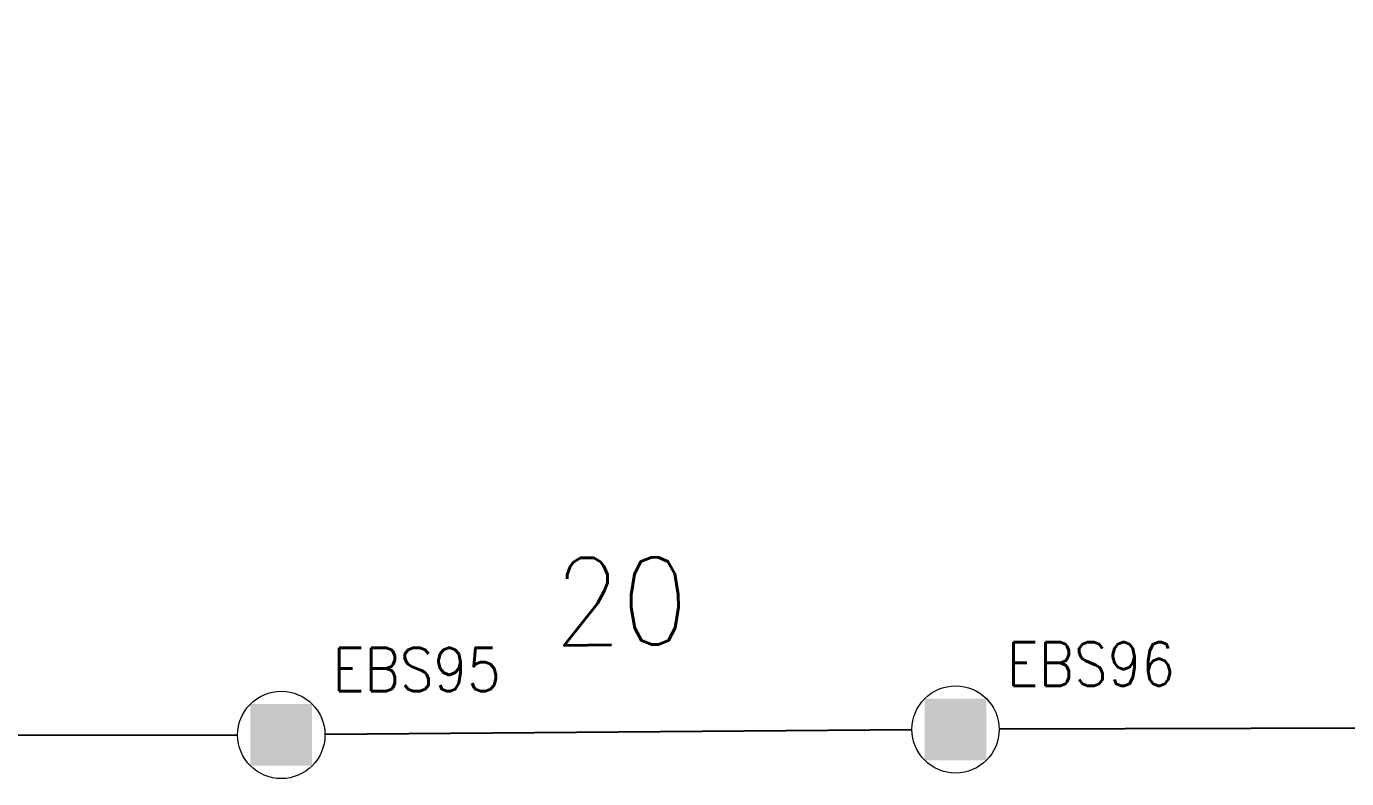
# Model space of a CAD drawing. Header units: inches. Extents: x 47316 to 59086, y 3141 to 11743.
# Drawn here: x 52560.7 to 52636.3, y 9627.5 to 9670.6 of the extents above; entities that cross this region are included whole.
import ezdxf

# ---------------------------------------------------------------- set-up
doc = ezdxf.new("R2010")
doc.units = ezdxf.units.IN
doc.header["$MEASUREMENT"] = 0
doc.styles.get("Standard").update_dxf_attribs({"font": ''})
doc.styles.get('Standard').set_extended_font_data('SimSun')
doc.linetypes.add('_VH_FELT_TAPE', pattern='A,0.4,-0.7,["FELT",Standard,S=0.3,R=0,X=-0.5,Y=-0.15],-0.7', length=1.8)

msp = doc.modelspace()

# ---------------------------------------------------------------- linework, layer by layer
at = {"color": 0, "linetype": '_VH_FELT_TAPE', "lineweight": -3, "ltscale": 5}
for p, q in [((52679.333, 9630.493), (52616.443, 9630.296)), ((52611.443, 9630.268), (52577.816, 9629.993))]:
    msp.add_line(p, q, dxfattribs=at)
msp.add_lwpolyline([(52491.396, 9670.565), (52491.546, 9629.943), (52572.816, 9629.972)], dxfattribs=at)
at = {"color": 0, "linetype": 'Continuous', "lineweight": 15}
for centre in [(52613.943, 9630.288), (52575.316, 9629.973)]:
    msp.add_circle(centre, 2.5, dxfattribs=at)
at = {"color": 0, "linetype": 'Continuous', "lineweight": 15, "extrusion": (0, 0, -1)}
for points in [[(-52612.175, 9632.056), (-52612.175, 9628.52), (-52615.711, 9632.056), (-52615.711, 9628.52)], [(-52573.548, 9631.741), (-52573.548, 9628.205), (-52577.084, 9631.741), (-52577.084, 9628.205)]]:
    msp.add_solid(points, dxfattribs=at)

# ---------------------------------------------------------------- texts
at = {"color": 7, "linetype": '_VH_FELT_TAPE', "lineweight": 18, "ltscale": 5, "insert": (52590.905, 9640.1), "char_height": 5, "width": 8.57143, "attachment_point": 1, "rotation": 0.46734}
msp.add_mtext('\\Fromans.shx;\\W0.9000000000;\\T1.0000000000;\\o\\l20', dxfattribs=at)
at = {"color": 21, "linetype": 'Continuous', "lineweight": 15, "char_height": 2.5, "width": 10.71429, "attachment_point": 1}
for s, insert in [('\\Fromans.shx;\\W0.9000000000;\\T1.0000000000;\\o\\lEBS95', (52578.245, 9634.973)), ('\\Fromans.shx;\\W0.9000000000;\\T1.0000000000;\\o\\lEBS96', (52616.872, 9635.288))]:
    msp.add_mtext(s, dxfattribs=dict(at, insert=insert))

doc.saveas('drawing.dxf')
